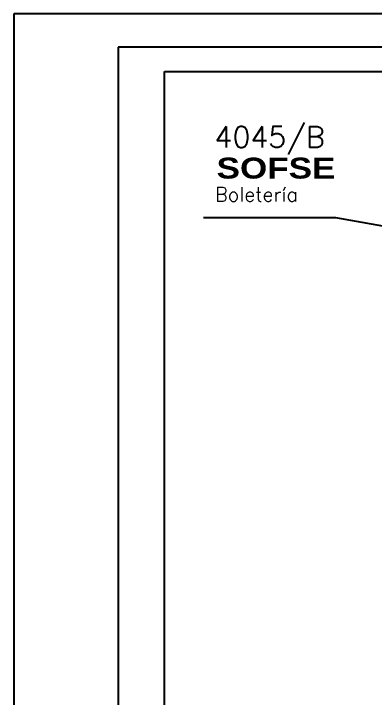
# Model space of a CAD drawing. Header units: metres. Extents: x -2640 to -492, y 2614 to 2999.
# Drawn here: x -2640.5 to -2554, y 2835 to 2998.5 of the extents above; entities that cross this region are included whole.
import ezdxf

# ---------------------------------------------------------------- set-up
doc = ezdxf.new("R2010")
doc.units = ezdxf.units.M
doc.header["$LTSCALE"] = 10
doc.header["$MEASUREMENT"] = 0
for name, color, linetype in [('RECUADRO', 9, 'CONTINUOUS'), ('RECUADRO2', 2, 'CONTINUOUS'), ('TEXT-03', 3, 'CONTINUOUS'), ('TMR', 220, 'CONTINUOUS')]:
    doc.layers.add(name, color=color, linetype=linetype)
doc.styles.add('ROMANS', font='romans.shx')
doc.styles.add('SANSSERIFBOLD', font='sasb____.pfb', dxfattribs={"width": 0.8, "height": 8})

msp = doc.modelspace()

# ---------------------------------------------------------------- linework, layer by layer
at = {"layer": 'RECUADRO'}
for p, q in [((-2615.495, 2990.544), (-2615.495, 2622.067)), ((-753.099, 2990.544), (-2615.495, 2990.544))]:
    msp.add_line(p, q, dxfattribs=at)
msp.add_lwpolyline([(-2604.47, 2984.722), (-2317.305, 2984.722), (-2317.305, 2627.306), (-2604.47, 2627.306)], close=True, dxfattribs=at)
at = {"layer": 'RECUADRO2'}
for p, q in [((-2640.495, 2998.544), (-2640.495, 2614.067)), ((-745.099, 2998.544), (-2640.495, 2998.544)), ((-745.099, 2998.544), (-2632.002, 2998.544)), ((-745.099, 2998.544), (-2632.002, 2998.544))]:
    msp.add_line(p, q, dxfattribs=at)
at = {"layer": 'TEXT-03', "color": 2}
msp.add_lwpolyline([(-2595.157, 2949.82), (-2563.535, 2949.82), (-2461.546, 2931.757)], dxfattribs=at)

# ---------------------------------------------------------------- texts
at = {"layer": 'TEXT-03', "color": 4, "style": 'ROMANS'}
msp.add_text('4045/B', height=5, dxfattribs=at).set_placement((-2592.485, 2966.576))
at = {"layer": 'TEXT-03', "color": 2, "style": 'ROMANS'}
msp.add_text('Boletería', height=3.4, dxfattribs=at).set_placement((-2592.384, 2953.667))
at = {"layer": 'TMR', "style": 'SANSSERIFBOLD', "width": 1.2}
msp.add_text('SOFSE', height=5, dxfattribs=at).set_placement((-2591.988, 2959.153))

doc.saveas('drawing.dxf')
